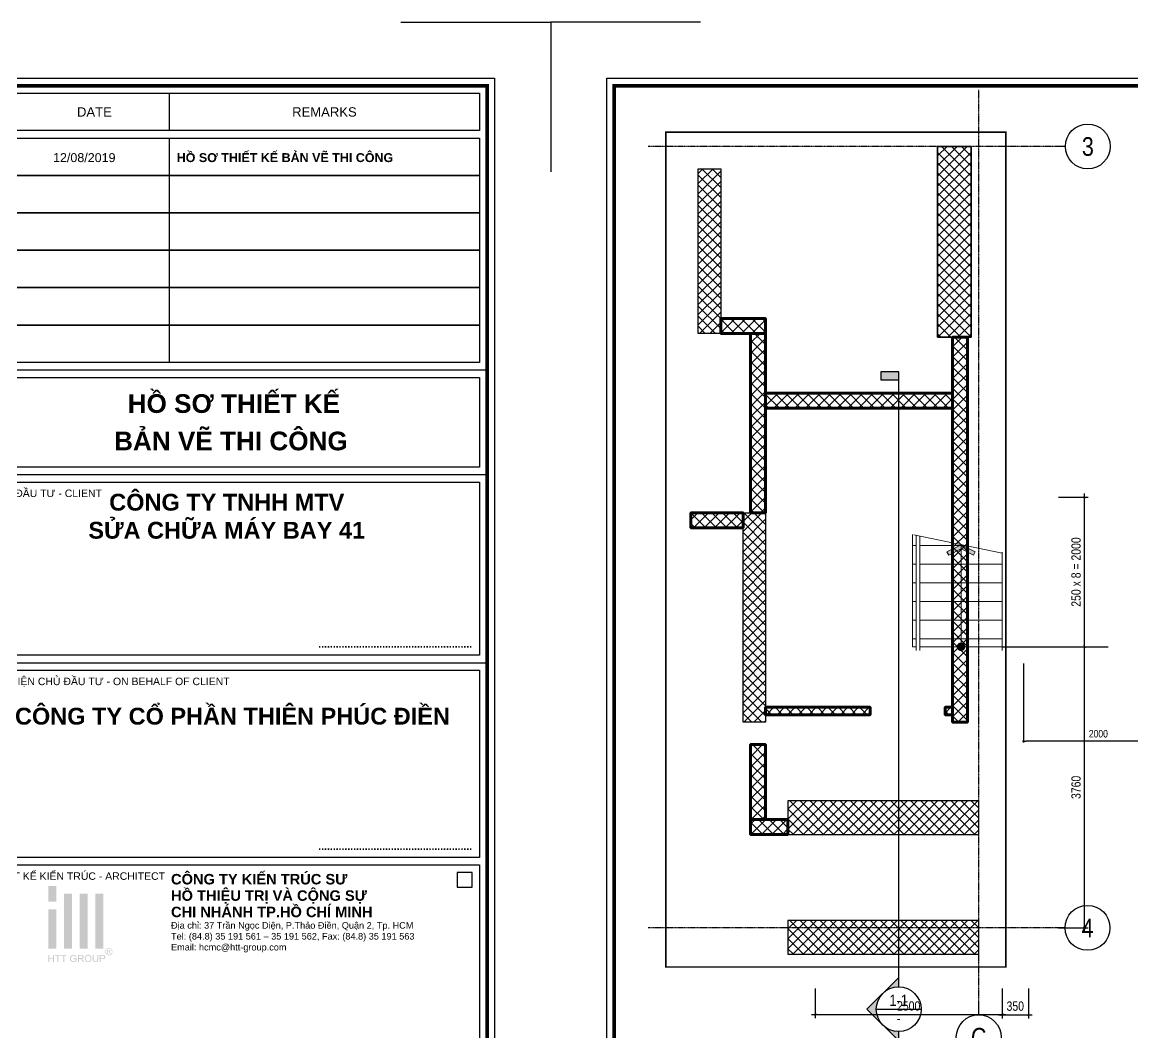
# Model space of a CAD drawing. Header units: millimetres. Extents: x 379264 to 1158416, y -283062 to 356890.
# Drawn here: x 686815 to 701662, y -14967 to -1452 of the extents above; entities that cross this region are included whole.
import ezdxf
from ezdxf.enums import TextEntityAlignment as Align
from ezdxf.xclip import XClip

# ---------------------------------------------------------------- set-up
doc = ezdxf.new("R2010")
doc.units = ezdxf.units.MM
doc.header["$XCLIPFRAME"] = 0
for name, pattern in [('BLOCK A - CHI TIET THANG 2$0$$0$HIDDEN', [0.375, 0.25, -0.125]), ('BLOCK A - CHI TIET THANG 2$0$HIDDEN', [0.375, 0.25, -0.125]), ('CENTER', [2, 1.25, -0.25, 0.25, -0.25]), ('MB Ham 2$0$Hidden21', [3, 2, -1])]:
    doc.linetypes.add(name, pattern=pattern)
for name, color, linetype in [('03PM. TEXT C', 1, 'Continuous'), ('04PM. THIN', 7, 'Continuous'), ('05PM. FRAME', 4, 'Continuous'), ('07PM. WACO', 6, 'Continuous'), ('11PM. DIM', 2, 'Continuous'), ('12PM. GRID', 8, 'CENTER'), ('13PM. HATCH', 8, 'Continuous'), ('BLOCK A - CHI TIET THANG 1$0$Concrete Line', 6, 'Continuous'), ('BLOCK A - CHI TIET THANG 1$0$Ky hieu Truc', 1, 'Continuous'), ('BLOCK A - CHI TIET THANG 2$0$Dim 100', 1, 'Continuous'), ('BLOCK A - CHI TIET THANG 2$0$Ky hieu Truc', 1, 'Continuous'), ('CHG_XX_Khung ten$0$TKTC', 1, 'Continuous'), ('MB Ham 2$0$Staircase', 30, 'Continuous'), ('MB Ham 2$0$Staircase Hidden', 34, 'MB Ham 2$0$Hidden21'), ('MB Ham 2$0$Wall Hatch', 134, 'Continuous'), ('mb_cot ham 2$0$Concrete Line', 6, 'Continuous')]:
    doc.layers.add(name, color=color, linetype=linetype)
doc.layers.add('MB Ham 2$0$Wall Line', color=4, linetype='Continuous', lineweight=70)
doc.layers.add('tam cap ram', color=8, linetype='Continuous', lineweight=5)
doc.styles.add('[PMDC2013]STYLE', font='arial.ttf', dxfattribs={"width": 0.8})
doc.styles.add('BLOCK A - CHI TIET THANG 1$0$VNI-HelveC', font='VHELVCN_0.TTF')
doc.styles.add('BLOCK A - CHI TIET THANG 2$0$$0$Title Block Bold', font='VHELVEB_0.TTF')
doc.styles.add('BLOCK A - CHI TIET THANG 2$0$VNI-HelveC', font='VHELVCN_0.TTF')
doc.styles.add('BLOCK A - CHI TIET THANG 2$0$VNI-HelveCB', font='VHELVCB_0.TTF')
doc.styles.add('CHG_XX_Khung ten$0$A1 BORDER$0$ARIAL', font='arial.ttf')
doc.styles.add('CHG_XX_Khung ten$0$A1 BORDER$0$Arial - Bold', font='arialbd.ttf', dxfattribs={"height": 2.5})
doc.styles.add('CHG_XX_Khung ten$0$A1 BORDER$0$Title Block DD$0$ARIAL', font='arial.ttf')
doc.styles.add('CHG_XX_Khung ten$0$A1 BORDER$0$Title Block DD$0$Arial - Bold', font='arialbd.ttf', dxfattribs={"height": 2.5})
doc.styles.add('CHG_XX_Khung ten$0$arial', font='arial.ttf')
doc.styles.add('CHG_XX_Khung ten$0$Arial - Bold', font='arialbd.ttf')
doc.styles.add('CHG_XX_Khung ten$0$ArialB', font='arialbd.ttf')
doc.dimstyles.new('BLOCK A - CHI TIET THANG 1$0$Dim 50 (A1-A2)', dxfattribs={"dimscale": 50, "dimtxt": 2.5, "dimasz": 0.7, "dimexe": 1, "dimexo": 1, "dimgap": 1, "dimtad": 1, "dimdec": 0, "dimzin": 12, "dimdsep": 46, "dimtxsty": '[PMDC2013]STYLE', "dimblk": 'ARCHTICK', "dimcen": 0, "dimdle": 1, "dimclrd": 2, "dimclre": 2, "dimclrt": 4, "dimadec": 0, "dimazin": 0, "dimtfac": 1, "dimtdec": 0, "dimtix": 1, "dimtmove": 2, "dimatfit": 3, "dimldrblk": 'ARCHTICK', "dimfxl": 1, "dimtolj": 1, "dimtzin": 0, "dimarcsym": 0})
doc.dimstyles.new('BLOCK A - CHI TIET THANG 2$0$Dim 50 (A1-A2)', dxfattribs={"dimscale": 50, "dimtxt": 2, "dimasz": 0.7, "dimexe": 0, "dimexo": 1, "dimgap": 1, "dimtad": 1, "dimdec": 0, "dimzin": 12, "dimdsep": 46, "dimtxsty": 'BLOCK A - CHI TIET THANG 2$0$VNI-HelveC', "dimblk": 'BLOCK A - CHI TIET THANG 2$0$_Dot', "dimcen": 1, "dimclrd": 256, "dimclre": 256, "dimclrt": 3, "dimadec": 0, "dimazin": 0, "dimtfac": 1, "dimtdec": 0, "dimtix": 1, "dimtmove": 2, "dimatfit": 3, "dimldrblk": 'BLOCK A - CHI TIET THANG 2$0$HTT Arrow 30', "dimfxl": 1, "dimtfill": 1, "dimtolj": 1, "dimtzin": 0, "dimarcsym": 0})
pattern_1 = [(45, (-691944.65, -3824.53), (-67.351921, 67.351921), []), (135, (-691944.65, -3824.53), (-67.351921, -67.351921), [])]

# ---------------------------------------------------------------- blocks, each defined once
blk = doc.blocks.new('CHG_XX_Khung ten$0$A1 BORDER$0$HTT-Logo')
at = {"true_color": 0x134fb3}
h = blk.add_hatch(color=154, dxfattribs=at)
h.paths.add_polyline_path([(3, 29.1), (0, 29.1), (0, 23.1), (3, 23.1)])
h.paths.add_polyline_path([(3, 20.1), (0, 20.1), (0, 5.1), (3, 5.1)])
h.paths.add_polyline_path([(9, 26.1), (6, 26.1), (6, 5.1), (9, 5.1)])
h.paths.add_polyline_path([(15, 26.1), (12, 26.1), (12, 5.1), (15, 5.1)])
h.paths.add_polyline_path([(21, 26.1), (18, 26.1), (18, 5.1), (21, 5.1)])
h.paths.add_polyline_path([(2.12, 2.7), (1.76, 2.7), (1.76, 1.59), (0.36, 1.59), (0.36, 2.7), (0, 2.7), (0, 0), (0.36, 0), (0.36, 1.27), (1.76, 1.27), (1.76, 0), (2.12, 0)])
h.paths.add_polyline_path([(4.65, 2.7), (2.51, 2.7), (2.51, 2.38), (3.4, 2.38), (3.4, 0), (3.76, 0), (3.76, 2.38), (4.65, 2.38)])
h.paths.add_polyline_path([(6.95, 2.7), (4.81, 2.7), (4.81, 2.38), (5.7, 2.38), (5.7, 0), (6.06, 0), (6.06, 2.38), (6.95, 2.38)])
h.paths.add_polyline_path([(8.64, 1.36), (8.64, 1.41), (8.66, 1.58), (8.69, 1.75), (8.75, 1.9), (8.81, 2.03), (8.92, 2.17), (9.05, 2.28), (9.2, 2.37), (9.29, 2.39), (9.45, 2.43), (9.65, 2.44), (9.84, 2.42), (10, 2.37), (10.14, 2.29), (10.26, 2.18), (10.34, 2.03), (10.41, 1.86), (10.73, 1.95), (10.68, 2.11), (10.61, 2.26), (10.53, 2.39), (10.45, 2.47), (10.31, 2.57), (10.16, 2.65), (10.13, 2.66), (9.97, 2.71), (9.8, 2.74), (9.63, 2.75), (9.55, 2.74), (9.38, 2.73), (9.21, 2.7), (9.06, 2.65), (8.91, 2.58), (8.88, 2.56), (8.75, 2.47), (8.63, 2.36), (8.53, 2.23), (8.44, 2.07), (8.41, 1.99), (8.35, 1.84), (8.31, 1.68), (8.28, 1.51), (8.27, 1.34), (8.28, 1.26), (8.29, 1.09), (8.32, 0.92), (8.38, 0.77), (8.44, 0.62), (8.46, 0.58), (8.55, 0.44), (8.66, 0.32), (8.79, 0.21), (8.93, 0.12), (9, 0.09), (9.15, 0.03), (9.31, -0.01), (9.48, -0.04), (9.65, -0.05), (9.73, -0.04), (9.9, -0.03), (10.07, 0.01), (10.23, 0.06), (10.34, 0.11), (10.48, 0.18), (10.63, 0.27), (10.77, 0.38), (10.77, 1.38), (9.63, 1.38), (9.63, 1.06), (10.42, 1.06), (10.42, 0.56), (10.39, 0.53), (10.26, 0.45), (10.09, 0.37), (9.96, 0.32), (9.8, 0.29), (9.63, 0.28), (9.62, 0.28), (9.45, 0.29), (9.28, 0.33), (9.12, 0.4), (8.97, 0.49), (8.86, 0.61), (8.77, 0.75), (8.73, 0.85), (8.68, 1), (8.65, 1.17)])
h.paths.add_polyline_path([(13.16, 1.39), (13.28, 1.48), (13.3, 1.51), (13.39, 1.64), (13.44, 1.79), (13.46, 1.96), (13.46, 2.06), (13.42, 2.22), (13.35, 2.37), (13.31, 2.43), (13.19, 2.55), (13.05, 2.63), (13.01, 2.64), (12.87, 2.67), (12.7, 2.69), (12.5, 2.7), (11.3, 2.7), (11.3, 0), (11.66, 0), (11.66, 1.2), (12.07, 1.2), (12.11, 1.2), (12.28, 1.19), (12.44, 1.11), (12.49, 1.07), (12.62, 0.93), (12.67, 0.86), (12.77, 0.73), (12.88, 0.56), (13.23, 0), (13.68, 0), (13.21, 0.73), (13.13, 0.85), (13.03, 0.98), (12.92, 1.09), (12.86, 1.14), (12.7, 1.23), (12.86, 1.26), (13.03, 1.31)])
h.paths.add_polyline_path([(11.66, 1.51), (11.66, 2.4), (12.51, 2.4), (12.67, 2.39), (12.83, 2.35), (12.97, 2.27), (13.06, 2.13), (13.09, 1.96), (13.08, 1.87), (13.02, 1.72), (12.96, 1.64), (12.8, 1.55), (12.62, 1.52), (12.43, 1.51)], flags=16)
h.paths.add_polyline_path([(16.49, 1.43), (16.48, 1.6), (16.44, 1.77), (16.4, 1.92), (16.34, 2.07), (16.33, 2.09), (16.24, 2.23), (16.14, 2.36), (16.02, 2.47), (15.88, 2.57), (15.85, 2.59), (15.7, 2.66), (15.54, 2.71), (15.38, 2.74), (15.2, 2.75), (15.15, 2.75), (14.98, 2.73), (14.82, 2.7), (14.66, 2.64), (14.52, 2.57), (14.39, 2.48), (14.27, 2.37), (14.18, 2.26), (14.1, 2.14), (14.03, 2), (13.98, 1.84), (13.94, 1.68), (13.92, 1.5), (13.91, 1.31), (13.91, 1.29), (13.92, 1.12), (13.95, 0.96), (14, 0.8), (14.07, 0.64), (14.07, 0.62), (14.16, 0.48), (14.26, 0.35), (14.38, 0.23), (14.52, 0.14), (14.56, 0.12), (14.71, 0.04), (14.86, -0.01), (15.03, -0.04), (15.2, -0.05), (15.21, -0.05), (15.38, -0.03), (15.55, 0), (15.7, 0.05), (15.86, 0.12), (15.87, 0.13), (16.01, 0.22), (16.13, 0.33), (16.24, 0.46), (16.33, 0.61), (16.36, 0.69), (16.42, 0.84), (16.46, 1), (16.48, 1.17), (16.49, 1.35)])
h.paths.add_polyline_path([(14.28, 1.45), (14.3, 1.64), (14.34, 1.81), (14.4, 1.95), (14.47, 2.08), (14.57, 2.2), (14.73, 2.32), (14.88, 2.38), (15.04, 2.43), (15.21, 2.44), (15.38, 2.42), (15.54, 2.38), (15.69, 2.31), (15.82, 2.2), (15.93, 2.07), (16.01, 1.93), (16.04, 1.85), (16.09, 1.7), (16.12, 1.53), (16.12, 1.32), (16.11, 1.12), (16.08, 0.95), (16.03, 0.79), (15.96, 0.66), (15.86, 0.54), (15.8, 0.48), (15.67, 0.38), (15.53, 0.32), (15.37, 0.27), (15.2, 0.26), (15.12, 0.26), (14.95, 0.29), (14.8, 0.35), (14.67, 0.43), (14.54, 0.54), (14.45, 0.66), (14.37, 0.8), (14.32, 0.95), (14.29, 1.12), (14.28, 1.31)], flags=16)
h.paths.add_polyline_path([(17.31, 2.7), (16.96, 2.7), (16.96, 1.12), (16.96, 0.93), (16.98, 0.75), (17.02, 0.6), (17.06, 0.46), (17.07, 0.44), (17.15, 0.3), (17.27, 0.18), (17.4, 0.08), (17.51, 0.03), (17.67, -0.01), (17.84, -0.04), (18.02, -0.05), (18.2, -0.04), (18.37, -0.01), (18.52, 0.04), (18.66, 0.1), (18.68, 0.12), (18.81, 0.22), (18.91, 0.35), (18.99, 0.49), (19.02, 0.61), (19.06, 0.76), (19.07, 0.94), (19.08, 1.14), (19.08, 2.7), (18.72, 2.7), (18.72, 1.14), (18.72, 1.06), (18.71, 0.86), (18.68, 0.69), (18.62, 0.55), (18.55, 0.45), (18.49, 0.4), (18.36, 0.33), (18.19, 0.29), (17.99, 0.28), (17.92, 0.28), (17.75, 0.31), (17.6, 0.37), (17.46, 0.48), (17.38, 0.63), (17.34, 0.77), (17.32, 0.94), (17.31, 1.14)])
h.paths.add_polyline_path([(21.42, 1.25), (21.52, 1.34), (21.6, 1.45), (21.67, 1.59), (21.72, 1.75), (21.73, 1.92), (21.73, 1.97), (21.71, 2.13), (21.65, 2.29), (21.56, 2.44), (21.44, 2.55), (21.42, 2.56), (21.27, 2.63), (21.1, 2.67), (21.05, 2.68), (20.89, 2.7), (20.69, 2.7), (19.67, 2.7), (19.67, 0), (20.03, 0), (20.03, 1.1), (20.72, 1.1), (20.76, 1.1), (20.96, 1.11), (21.14, 1.14), (21.29, 1.19)])
h.paths.add_polyline_path([(20.03, 1.42), (20.03, 2.38), (20.72, 2.38), (20.93, 2.37), (21.06, 2.36), (21.16, 2.31), (21.28, 2.2), (21.34, 2.08), (21.37, 1.91), (21.36, 1.82), (21.31, 1.67), (21.22, 1.54), (21.09, 1.47), (20.93, 1.43), (20.73, 1.42)], flags=16)
h.paths.add_polyline_path([(23.87, 2.76), (24.01, 2.85), (24.13, 2.96), (24.24, 3.09), (24.33, 3.24), (24.35, 3.28), (24.42, 3.44), (24.47, 3.6), (24.5, 3.76), (24.51, 3.93), (24.51, 3.98), (24.49, 4.15), (24.46, 4.31), (24.4, 4.47), (24.33, 4.62), (24.29, 4.69), (24.19, 4.82), (24.08, 4.94), (23.95, 5.05), (23.81, 5.14), (23.77, 5.16), (23.61, 5.23), (23.45, 5.28), (23.29, 5.31), (23.12, 5.32), (23.08, 5.31), (22.92, 5.3), (22.76, 5.27), (22.6, 5.21), (22.44, 5.14), (22.38, 5.1), (22.24, 5.01), (22.12, 4.89), (22.01, 4.77), (21.92, 4.62), (21.89, 4.57), (21.82, 4.41), (21.77, 4.25), (21.74, 4.09), (21.73, 3.93), (21.73, 3.87), (21.75, 3.71), (21.79, 3.55), (21.84, 3.39), (21.92, 3.24), (21.95, 3.18), (22.05, 3.04), (22.16, 2.92), (22.29, 2.81), (22.43, 2.72), (22.48, 2.7), (22.64, 2.63), (22.79, 2.58), (22.96, 2.55), (23.12, 2.54), (23.18, 2.54), (23.34, 2.55), (23.5, 2.59), (23.66, 2.65), (23.82, 2.72)])
h.paths.add_polyline_path([(22.55, 2.92), (22.45, 2.98), (22.32, 3.09), (22.21, 3.21), (22.12, 3.35), (22.07, 3.44), (22.01, 3.6), (21.98, 3.76), (21.96, 3.93), (21.97, 4.03), (22, 4.19), (22.05, 4.35), (22.12, 4.51), (22.18, 4.61), (22.29, 4.73), (22.41, 4.85), (22.56, 4.94), (22.64, 4.98), (22.8, 5.04), (22.96, 5.07), (23.12, 5.09), (23.21, 5.08), (23.37, 5.06), (23.53, 5.01), (23.69, 4.94), (23.79, 4.88), (23.92, 4.77), (24.03, 4.65), (24.13, 4.51), (24.17, 4.41), (24.23, 4.25), (24.27, 4.09), (24.28, 3.93), (24.28, 3.83), (24.25, 3.67), (24.2, 3.51), (24.13, 3.35), (24.07, 3.25), (23.96, 3.13), (23.84, 3.01), (23.7, 2.92), (23.61, 2.87), (23.45, 2.81), (23.29, 2.78), (23.12, 2.77), (23.02, 2.77), (22.86, 2.8), (22.7, 2.85)], flags=16)
h.paths.add_polyline_path([(22.51, 3.16), (22.51, 4.65), (23.03, 4.65), (23.23, 4.64), (23.4, 4.62), (23.55, 4.52), (23.6, 4.47), (23.66, 4.31), (23.67, 4.25), (23.64, 4.09), (23.55, 3.96), (23.42, 3.87), (23.24, 3.82), (23.37, 3.75), (23.46, 3.64), (23.57, 3.47), (23.77, 3.16), (23.47, 3.16), (23.34, 3.39), (23.23, 3.58), (23.14, 3.7), (23.09, 3.74), (22.94, 3.79), (22.9, 3.79), (22.76, 3.79), (22.76, 3.16)], flags=0)
h.paths.add_polyline_path([(22.76, 4), (22.76, 4.45), (23.03, 4.45), (23.13, 4.45), (23.27, 4.42), (23.37, 4.35), (23.41, 4.21), (23.33, 4.06), (23.24, 4.02), (23.05, 4)], flags=0)
blk = doc.blocks.new('CHG_XX_Khung ten')
at = {"linetype": 'Continuous'}
for p, q in [((739, 575), (739, 565)), ((739, 563), (739, 503))]:
    blk.add_line(p, q, dxfattribs=at)
for p, q in [((687, 501), (824, 501)), ((687, 473), (824, 473)), ((687, 422.69), (824, 422.69))]:
    blk.add_line(p, q)
for points in [[(15, 579), (826, 579), (826, 15), (15, 15)], [(816, 362.62), (820, 362.62), (820, 366.62), (816, 366.62)]]:
    blk.add_lwpolyline(points, close=True)
at = {"color": 4, "linetype": 'Continuous', "const_width": 1}
blk.add_lwpolyline([(17, 577), (824, 577), (824, 17), (17, 17)], close=True, dxfattribs=at)
at = {"linetype": 'Continuous'}
for points in [[(822, 565), (689, 565), (689, 575), (822, 575)], [(822, 553), (689, 553), (689, 563), (822, 563)], [(822, 543), (689, 543), (689, 553), (822, 553)], [(822, 533), (689, 533), (689, 543), (822, 543)], [(822, 523), (689, 523), (689, 533), (822, 533)], [(822, 513), (689, 513), (689, 523), (822, 523)], [(822, 503), (689, 503), (689, 513), (822, 513)], [(689, 499), (822, 499), (822, 475), (689, 475)], [(689, 368.62), (822, 368.62), (822, 317.93), (689, 317.93)]]:
    blk.add_lwpolyline(points, close=True, dxfattribs=at)
at = {"layer": 'Defpoints', "color": 1, "ltscale": 2}
for points in [[(40.06, 594), (0, 594), (0, 554)], [(800.94, 594), (841, 594), (841, 554)]]:
    blk.add_lwpolyline(points, dxfattribs=at)
at = {"xscale": 0.7, "yscale": 0.7, "zscale": 0.7}
blk.add_blockref('CHG_XX_Khung ten$0$A1 BORDER$0$HTT-Logo', (706.68, 342.64), dxfattribs=at)
for s, height, style, p in [('DATE', 2.5, 'CHG_XX_Khung ten$0$A1 BORDER$0$ARIAL', (719, 570)), ('REMARKS', 2.5, 'CHG_XX_Khung ten$0$A1 BORDER$0$ARIAL', (780.5, 570)), ('12/08/2019', 2.389, 'CHG_XX_Khung ten$0$arial', (716.29, 557.78))]:
    blk.add_text(s, height=height, dxfattribs=dict(style=style)).set_placement(p, align=Align.MIDDLE_CENTER)
for s, height, style, p in [('HỒ SƠ THIẾT KẾ BẢN VẼ THI CÔNG', 2.3887, 'CHG_XX_Khung ten$0$ArialB', (741, 557.78)), ('CHỦ ĐẦU TƯ - CLIENT', 2, 'CHG_XX_Khung ten$0$A1 BORDER$0$Title Block DD$0$ARIAL', (691, 468)), ('ĐẠI DIỆN CHỦ ĐẦU TƯ - ON BEHALF OF CLIENT ', 2, 'CHG_XX_Khung ten$0$A1 BORDER$0$Title Block DD$0$ARIAL', (691, 417.69)), ('THIẾT KẾ KIẾN TRÚC - ARCHITECT', 2, 'CHG_XX_Khung ten$0$A1 BORDER$0$ARIAL', (691, 365.62))]:
    blk.add_text(s, height=height, dxfattribs=dict(style=style)).set_placement(p, align=Align.MIDDLE_LEFT)
at = {"style": 'CHG_XX_Khung ten$0$A1 BORDER$0$Title Block DD$0$Arial - Bold'}
for p in [(820, 427.69), (820, 373.62)]:
    blk.add_text('.....................................................', height=2, dxfattribs=at).set_placement(p, align=Align.MIDDLE_RIGHT)
at = {"ltscale": 10, "insert": (739.49, 366.19), "char_height": 2.8, "width": 76.248, "attachment_point": 1, "line_spacing_factor": 0.938532, "style": 'CHG_XX_Khung ten$0$A1 BORDER$0$Arial - Bold'}
blk.add_mtext('CÔNG TY KIẾN TRÚC SƯ\\PHỒ THIỆU TRỊ VÀ CỘNG SỰ\\PCHI NHÁNH TP.HỒ CHÍ MINH', dxfattribs=at)
at = {"ltscale": 10, "insert": (739.49, 345.2), "char_height": 1.75, "width": 83.001, "attachment_point": 7, "style": 'CHG_XX_Khung ten$0$A1 BORDER$0$ARIAL'}
blk.add_mtext('Địa chỉ: 37 Trần Ngọc Diện, P.Thảo Điền, Quận 2, Tp. HCM\\PTel: (84.8) 35 191 561 – 35 191 562, Fax: (84.8) 35 191 563\\PEmail: hcmc@htt-group.com', dxfattribs=at)
at = {"layer": 'CHG_XX_Khung ten$0$TKTC', "style": 'CHG_XX_Khung ten$0$Arial - Bold'}
for s, p in [('HỒ SƠ THIẾT KẾ', (756.29, 492)), ('BẢN VẼ THI CÔNG', (755.5, 482))]:
    blk.add_text(s, height=5, dxfattribs=at).set_placement(p, align=Align.MIDDLE_CENTER)
at = {"ltscale": 10, "char_height": 4.5, "attachment_point": 2, "style": 'CHG_XX_Khung ten$0$A1 BORDER$0$Title Block DD$0$Arial - Bold', "bg_fill": 2}
for s, insert, width in [('CÔNG TY TNHH MTV\\PSỬA CHỮA MÁY BAY 41', (754.39, 467.87), 83.001), ('CÔNG TY CỔ PHẦN THIÊN PHÚC ĐIỀN', (755.91, 410.64), 121.2929)]:
    blk.add_mtext(s, dxfattribs=dict(at, insert=insert, width=width))
at = {"linetype": 'Continuous'}
for points in [[(689, 471), (822, 471), (822, 424.69), (689, 424.69)], [(689, 420.69), (822, 420.69), (822, 370.62), (689, 370.62)]]:
    blk.add_lwpolyline(points, close=True, dxfattribs=at)
blk = doc.blocks.new('_ArchTick')
at = {"color": 0, "linetype": 'ByBlock', "const_width": 0.15}
blk.add_lwpolyline([(-0.5, -0.5), (0.5, 0.5)], dxfattribs=at)
blk = doc.blocks.new('*D516')
at = {"layer": '11PM. DIM', "color": 2, "lineweight": -2, "transparency": 16777216}
for p, q in [((697416, -14373), (697416, -14773)), ((699916, -14373), (699916, -14773)), ((697366, -14723), (699966, -14723))]:
    blk.add_line(p, q, dxfattribs=at)
at = {"layer": 'Defpoints', "color": 0, "transparency": 16777216}
for p in [(697416, -14323), (699916, -14323), (699916, -14723)]:
    blk.add_point(p, dxfattribs=at)
at = {"layer": '11PM. DIM', "color": 2, "lineweight": -2, "transparency": 16777216, "xscale": 35, "yscale": 35, "zscale": 35, "rotation": 180}
blk.add_blockref('_ArchTick', (697416, -14723), dxfattribs=at)
at = {"layer": '11PM. DIM', "color": 2, "lineweight": -2, "transparency": 16777216, "xscale": 35, "yscale": 35, "zscale": 35}
blk.add_blockref('_ArchTick', (699916, -14723), dxfattribs=at)
at = {"layer": '11PM. DIM', "color": 4, "transparency": 16777216, "insert": (698666, -14609), "char_height": 125, "attachment_point": 5, "style": '[PMDC2013]STYLE'}
blk.add_mtext('\\A1;2500', dxfattribs=at)
blk = doc.blocks.new('*D517')
at = {"layer": '11PM. DIM', "color": 2, "lineweight": -2, "transparency": 16777216}
for p, q in [((699916, -14375), (699916, -14775)), ((700266, -14375), (700266, -14775)), ((699866, -14725), (700316, -14725))]:
    blk.add_line(p, q, dxfattribs=at)
at = {"layer": 'Defpoints', "color": 0, "transparency": 16777216}
for p in [(699916, -14325), (700266, -14325), (700266, -14725)]:
    blk.add_point(p, dxfattribs=at)
at = {"layer": '11PM. DIM', "color": 2, "lineweight": -2, "transparency": 16777216, "xscale": 35, "yscale": 35, "zscale": 35, "rotation": 180}
blk.add_blockref('_ArchTick', (699916, -14725), dxfattribs=at)
at = {"layer": '11PM. DIM', "color": 2, "lineweight": -2, "transparency": 16777216, "xscale": 35, "yscale": 35, "zscale": 35}
blk.add_blockref('_ArchTick', (700266, -14725), dxfattribs=at)
at = {"layer": '11PM. DIM', "color": 4, "transparency": 16777216, "insert": (700091, -14611), "char_height": 125, "attachment_point": 5, "style": '[PMDC2013]STYLE'}
blk.add_mtext('\\A1;350', dxfattribs=at)
blk = doc.blocks.new('*D518')
at = {"layer": '11PM. DIM', "color": 2, "lineweight": -2, "transparency": 16777216}
for p, q in [((701017, -13615), (701017, -9755)), ((700675, -9805), (701067, -9805)), ((700667, -13565), (701067, -13565))]:
    blk.add_line(p, q, dxfattribs=at)
at = {"layer": 'Defpoints', "color": 0, "transparency": 16777216}
for p in [(700625, -9805), (701017, -9805), (700617, -13565)]:
    blk.add_point(p, dxfattribs=at)
at = {"layer": '11PM. DIM', "color": 2, "lineweight": -2, "transparency": 16777216, "xscale": 35, "yscale": 35, "zscale": 35}
for p, rotation in [((701017, -9805), 90), ((701017, -13565), 270)]:
    blk.add_blockref('_ArchTick', p, dxfattribs=dict(at, rotation=rotation))
at = {"layer": '11PM. DIM', "color": 4, "transparency": 16777216, "insert": (700904, -11685), "char_height": 125, "attachment_point": 5, "rotation": 90, "style": '[PMDC2013]STYLE'}
blk.add_mtext('\\A1;3760', dxfattribs=at)
blk = doc.blocks.new('*D519')
at = {"layer": '11PM. DIM', "color": 2, "lineweight": -2, "transparency": 16777216}
for p, q in [((700667, -7805), (701067, -7805)), ((701017, -9855), (701017, -7755)), ((700667, -9805), (701067, -9805))]:
    blk.add_line(p, q, dxfattribs=at)
at = {"layer": 'Defpoints', "color": 0, "transparency": 16777216}
for p in [(700617, -7805), (701017, -7805), (700617, -9805)]:
    blk.add_point(p, dxfattribs=at)
at = {"layer": '11PM. DIM', "color": 2, "lineweight": -2, "transparency": 16777216, "xscale": 35, "yscale": 35, "zscale": 35}
for p, rotation in [((701017, -7805), 90), ((701017, -9805), 270)]:
    blk.add_blockref('_ArchTick', p, dxfattribs=dict(at, rotation=rotation))
at = {"layer": '11PM. DIM', "color": 4, "transparency": 16777216, "insert": (700904, -8805), "char_height": 125, "attachment_point": 5, "rotation": 90, "style": '[PMDC2013]STYLE'}
blk.add_mtext('\\A1;250 x 8 = 2000', dxfattribs=at)
blk = doc.blocks.new('*U1663')
blk.add_hatch(color=256).paths.add_polyline_path([(-480, 17049), (-480, 16834), (0, 16834), (0, 17049)])
h = blk.add_hatch(color=256)
edge = h.paths.add_edge_path()
edge.add_line((0, 600), (0, 849))
edge.add_line((0, 849), (-849, 0))
edge.add_line((-849, 0), (0, -849))
edge.add_line((0, -849), (0, -600))
edge.add_arc((0, 0), 600, 90, 270, ccw=False)
at = {"linetype": 'BLOCK A - CHI TIET THANG 2$0$$0$HIDDEN', "ltscale": 10}
blk.add_line((0, 600), (0, 17049), dxfattribs=at)
blk.add_line((-600, 0), (600, 0))
blk.add_lwpolyline([(-480, 17049), (-480, 16834), (0, 16834), (0, 17049)], close=True)
blk.add_lwpolyline([(0, 600), (0, 849), (-849, 0), (0, -849), (0, -600, -1)], format="xyb", close=True)
blk.add_circle((0, 0), 600)
at = {"style": 'BLOCK A - CHI TIET THANG 2$0$$0$Title Block Bold', "flags": 8}
blk.add_attdef('VIEWNUMBER', text='', height=300, dxfattribs=at).set_placement((0, 0), align=Align.BOTTOM_CENTER)
blk.add_attdef('DRAWINGREFERENCE', text='', height=250, dxfattribs=at).set_placement((0, -120), align=Align.TOP_CENTER)
blk = doc.blocks.new('*U1591')
at = {"layer": 'MB Ham 2$0$Wall Hatch'}
h = blk.add_hatch(dxfattribs=at)
h.set_pattern_fill('LINE10', color=256, scale=100, angle=45, style=0, pattern_type=2)
h.set_pattern_definition([(45, (-5000, 150), (-70.7107, 70.7107), [])])
h.paths.add_polyline_path([(-5150, 0), (0, 0), (0, 200), (-5150, 200)])
at = {"layer": 'MB Ham 2$0$Wall Line'}
blk.add_lwpolyline([(-5150, 0), (0, 0), (0, 200), (-5150, 200)], close=True, dxfattribs=at)
blk = doc.blocks.new('*U1578')
at = {"layer": 'MB Ham 2$0$Wall Hatch'}
h = blk.add_hatch(dxfattribs=at)
h.set_pattern_fill('LINE10', color=256, scale=100, angle=45, style=0, pattern_type=2)
h.set_pattern_definition([(45, (-2250, 150), (-70.7107, 70.7107), [])])
h.paths.add_polyline_path([(-2400, 0), (0, 0), (0, 200), (-2400, 200)])
at = {"layer": 'MB Ham 2$0$Wall Line'}
blk.add_lwpolyline([(-2400, 0), (0, 0), (0, 200), (-2400, 200)], close=True, dxfattribs=at)
blk = doc.blocks.new('*U1580')
at = {"layer": 'MB Ham 2$0$Wall Hatch'}
h = blk.add_hatch(dxfattribs=at)
h.set_pattern_fill('LINE10', color=256, scale=100, angle=45, style=0, pattern_type=2)
h.set_pattern_definition([(45, (-1850, -1150), (-70.7107, 70.7107), [])])
h.paths.add_polyline_path([(0, 700), (0, 0), (200, 0), (200, 700)])
at = {"layer": 'MB Ham 2$0$Wall Line'}
blk.add_lwpolyline([(0, 700), (0, 0), (200, 0), (200, 700)], close=True, dxfattribs=at)
blk = doc.blocks.new('*U1592')
at = {"layer": 'MB Ham 2$0$Wall Hatch'}
h = blk.add_hatch(dxfattribs=at)
h.set_pattern_fill('LINE10', color=256, scale=100, angle=45, style=0, pattern_type=2)
h.set_pattern_definition([(45, (-3150, -2650), (-70.7107, 70.7107), [])])
h.paths.add_polyline_path([(0, 500), (0, 0), (200, 0), (200, 500)])
at = {"layer": 'MB Ham 2$0$Wall Line'}
blk.add_lwpolyline([(0, 500), (0, 0), (200, 0), (200, 500)], close=True, dxfattribs=at)
blk = doc.blocks.new('*U1584')
at = {"layer": 'MB Ham 2$0$Wall Hatch'}
h = blk.add_hatch(dxfattribs=at)
h.set_pattern_fill('LINE10', color=256, scale=100, angle=45, style=0, pattern_type=2)
h.set_pattern_definition([(45, (-450, 150), (-70.71, 70.71), [])])
h.paths.add_polyline_path([(-600, 0), (0, 0), (0, 200), (-600, 200)])
at = {"layer": 'MB Ham 2$0$Wall Line'}
blk.add_lwpolyline([(-600, 0), (0, 0), (0, 200), (-600, 200)], close=True, dxfattribs=at)
blk = doc.blocks.new('*U1585')
at = {"layer": 'MB Ham 2$0$Wall Hatch'}
h = blk.add_hatch(dxfattribs=at)
h.set_pattern_fill('LINE10', color=256, scale=100, angle=45, style=0, pattern_type=2)
h.set_pattern_definition([(45, (-2050, 450), (-70.7107, 70.7107), [])])
h.paths.add_polyline_path([(-2500, 0), (0, 0), (0, 200), (-2500, 200)])
at = {"layer": 'MB Ham 2$0$Wall Line'}
blk.add_lwpolyline([(-2500, 0), (0, 0), (0, 200), (-2500, 200)], close=True, dxfattribs=at)
blk = doc.blocks.new('*U1589')
at = {"layer": 'MB Ham 2$0$Wall Hatch'}
h = blk.add_hatch(dxfattribs=at)
h.set_pattern_fill('LINE10', color=256, scale=100, angle=45, style=0, pattern_type=2)
h.set_pattern_definition([(45, (-850, 150), (-70.711, 70.711), [])])
h.paths.add_polyline_path([(-1000, 0), (0, 0), (0, 200), (-1000, 200)])
at = {"layer": 'MB Ham 2$0$Wall Line'}
blk.add_lwpolyline([(-1000, 0), (0, 0), (0, 200), (-1000, 200)], close=True, dxfattribs=at)
blk = doc.blocks.new('*U1587')
at = {"layer": 'MB Ham 2$0$Wall Hatch'}
h = blk.add_hatch(dxfattribs=at)
h.set_pattern_fill('LINE10', color=256, scale=100, angle=45, style=0, pattern_type=2)
h.set_pattern_definition([(45, (-450, -250), (-70.71, 70.71), [])])
h.paths.add_polyline_path([(0, 100), (0, 0), (100, 0), (100, 100)])
at = {"layer": 'MB Ham 2$0$Wall Line'}
blk.add_lwpolyline([(0, 100), (0, 0), (100, 0), (100, 100)], close=True, dxfattribs=at)
blk = doc.blocks.new('*U1588')
at = {"layer": 'MB Ham 2$0$Wall Hatch'}
h = blk.add_hatch(dxfattribs=at)
h.set_pattern_fill('LINE10', color=256, scale=100, angle=45, style=0, pattern_type=2)
h.set_pattern_definition([(45, (-450, 1050), (-70.711, 70.711), [])])
h.paths.add_polyline_path([(0, 1400), (0, 0), (100, 0), (100, 1400)])
at = {"layer": 'MB Ham 2$0$Wall Line'}
blk.add_lwpolyline([(0, 1400), (0, 0), (100, 0), (100, 1400)], close=True, dxfattribs=at)
blk = doc.blocks.new('BLOCK A - CHI TIET THANG 2$0$HTT-Grid')
at = {"layer": '05PM. FRAME', "linetype": 'ByBlock', "lineweight": -2}
blk.add_line((0, -2.5), (0, 0), dxfattribs=at)
blk.add_circle((0, -8.5), 6, dxfattribs=at)
at = {"layer": '03PM. TEXT C', "linetype": 'ByBlock', "lineweight": -2, "style": 'BLOCK A - CHI TIET THANG 2$0$VNI-HelveC'}
blk.add_attdef('GRID', text='', height=5, dxfattribs=at).set_placement((0, -8.5), align=Align.MIDDLE)
blk = doc.blocks.new('BLOCK A - CHI TIET THANG 1$0$HTT-Grid')
at = {"layer": '05PM. FRAME', "linetype": 'ByBlock', "lineweight": -2}
blk.add_line((0, -2.5), (0, 0), dxfattribs=at)
blk.add_circle((0, -8.5), 6, dxfattribs=at)
at = {"layer": '03PM. TEXT C', "linetype": 'ByBlock', "lineweight": -2, "style": '[PMDC2013]STYLE', "width": 0.8}
blk.add_attdef('GRID', text='', height=5, dxfattribs=at).set_placement((0, -8.5), align=Align.MIDDLE)
blk = doc.blocks.new('ArchStaireCT-2')
at = {"layer": '13PM. HATCH'}
h = blk.add_hatch(dxfattribs=at)
h.set_pattern_fill('ANSI37', color=256, scale=30, style=0)
h.set_pattern_definition(pattern_1)
h.paths.add_polyline_path([(-550, 7900), (-100, 7900), (-100, 10450), (-550, 10450)])
h = blk.add_hatch(dxfattribs=at)
h.set_pattern_fill('ANSI37', color=256, scale=30, style=0)
h.set_pattern_definition(pattern_1)
h.paths.add_polyline_path([(-3450, 10150), (-3750, 10150), (-3750, 7950), (-3450, 7950)])
h.paths.add_polyline_path([(-2850, 5550), (-3150, 5550), (-3150, 5350), (-3150, 2750), (-2850, 2750)])
h = blk.add_hatch(dxfattribs=at)
h.set_pattern_fill('ANSI37', color=256, scale=30, style=0)
h.set_pattern_definition(pattern_1)
h.paths.add_polyline_path([(0, 1250), (0, 1700), (-2550, 1700), (-2550, 1250)])
h = blk.add_hatch(dxfattribs=at)
h.set_pattern_fill('ANSI37', color=256, scale=30, style=0)
h.set_pattern_definition([(45, (-691944.65, -5424.53), (-67.351921, 67.351921), []), (135, (-691944.65, -5424.53), (-67.351921, -67.351921), [])])
h.paths.add_polyline_path([(0, 100), (-2550, 100), (-2550, -350), (0, -350)])
at = {"linetype": 'BLOCK A - CHI TIET THANG 2$0$HIDDEN', "ltscale": 10, "const_width": 20}
blk.add_lwpolyline([(363, -523), (363, 10641), (-4184, 10641), (-4184, -523)], close=True, dxfattribs=at)
at = {"layer": '12PM. GRID', "ltscale": 3}
for p, q in [((0, -1038), (0, 11206)), ((1033, 10450), (-4418, 10450)), ((1033, 0), (-4418, 0))]:
    blk.add_line(p, q, dxfattribs=at)
at = {"layer": 'BLOCK A - CHI TIET THANG 1$0$Concrete Line', "flags": 128}
for points in [[(-550, 10450), (-100, 10450), (-100, 7900), (-550, 7900)], [(-3450, 10150), (-3450, 7950), (-3750, 7950), (-3750, 10150)]]:
    blk.add_lwpolyline(points, close=True, dxfattribs=at)
at = {"layer": 'mb_cot ham 2$0$Concrete Line'}
blk.add_line((-3450, 10150), (-3450, 7950), dxfattribs=at)
for points in [[(-550, 10450), (-550, 7900), (-100, 7900), (-100, 10450)], [(-3150, 5550), (-2850, 5550), (-2850, 2750), (-3150, 2750)], [(-2550, 1700), (-2550, 1250), (0, 1250), (0, 1700)], [(-2550, 100), (-2550, -350), (0, -350), (0, 100)]]:
    blk.add_lwpolyline(points, close=True, dxfattribs=at)
at = {"layer": '07PM. WACO'}
ref = blk.add_blockref('*U1663', (-1070, -1088), dxfattribs=dict(at, xscale=0.5, yscale=0.5, zscale=0.5))
ref.add_attrib('VIEWNUMBER', '1-1', dxfattribs={"layer": '0', "height": 150, "style": 'BLOCK A - CHI TIET THANG 2$0$VNI-HelveCB'}).set_placement((-1070, -1088), align=Align.BOTTOM_CENTER)
ref.add_attrib('DRAWINGREFERENCE', '-', dxfattribs={"layer": '0', "height": 125, "style": 'BLOCK A - CHI TIET THANG 2$0$VNI-HelveCB'}).set_placement((-1070, -1148), align=Align.TOP_CENTER)
at = {"layer": 'BLOCK A - CHI TIET THANG 1$0$Ky hieu Truc'}
ref = blk.add_blockref('BLOCK A - CHI TIET THANG 1$0$HTT-Grid', (1033, 10450), dxfattribs=dict(at, xscale=50, yscale=50, zscale=50, rotation=90))
ref.add_attrib('GRID', '3', dxfattribs={"layer": '0', "linetype": 'ByBlock', "lineweight": -2, "height": 250, "style": 'BLOCK A - CHI TIET THANG 1$0$VNI-HelveC'}).set_placement((1459, 10449), align=Align.MIDDLE)
ref = blk.add_blockref('BLOCK A - CHI TIET THANG 1$0$HTT-Grid', (1029, 0), dxfattribs=dict(at, xscale=50, yscale=50, zscale=50, rotation=90))
ref.add_attrib('GRID', '4', dxfattribs={"layer": '0', "linetype": 'ByBlock', "lineweight": -2, "height": 250, "style": 'BLOCK A - CHI TIET THANG 1$0$VNI-HelveC'}).set_placement((1455, -1), align=Align.MIDDLE)
at = {"layer": 'BLOCK A - CHI TIET THANG 2$0$Ky hieu Truc'}
ref = blk.add_blockref('BLOCK A - CHI TIET THANG 2$0$HTT-Grid', (0, -1038), dxfattribs=dict(at, xscale=50, yscale=50, zscale=50))
ref.add_attrib('GRID', 'C', dxfattribs={"layer": '0', "linetype": 'ByBlock', "lineweight": -2, "height": 250, "style": 'BLOCK A - CHI TIET THANG 2$0$VNI-HelveC'}).set_placement((0, -1463), align=Align.MIDDLE)
at = {"layer": 'MB Ham 2$0$Wall Line'}
for name, p, rotation in [('*U1584', (-3450, 8150), 180), ('*U1578', (-2850, 7950), 90), ('*U1591', (-150, 7900), 90), ('*U1580', (-3150, 5350), 90), ('*U1588', (-2850, 2950), 270), ('*U1587', (-450, 2950), 270), ('*U1589', (-2850, 2450), 90), ('*U1592', (-2550, 1250), 90)]:
    blk.add_blockref(name, p, dxfattribs=dict(at, rotation=rotation))
at = {"layer": 'MB Ham 2$0$Wall Line', "xscale": -1}
blk.add_blockref('*U1584', (-3450, 7950), dxfattribs=at)
for name, p, rotation in [('*U1578', (-3050, 7950), 270), ('*U1591', (-350, 7900), 270), ('*U1585', (-350, 7150), 180), ('*U1580', (-3150, 5550), 90), ('*U1588', (-2850, 2850), 270), ('*U1587', (-450, 2850), 270), ('*U1589', (-3050, 2450), 270), ('*U1592', (-2550, 1450), 90)]:
    blk.add_blockref(name, p, dxfattribs=dict(at, rotation=rotation))
at = {"layer": 'MB Ham 2$0$Wall Line'}
blk.add_blockref('*U1585', (-350, 6950), dxfattribs=at)
blk = doc.blocks.new('MB Ham 2$0$Arrow 60')
at = {"linetype": 'ByBlock', "lineweight": -2}
h = blk.add_hatch(color=0, dxfattribs=at)
h.paths.add_polyline_path([(1.88, 0.94), (1.65, 1.38), (0, 0.56), (-1.65, 1.38), (-1.88, 0.94), (0, 0)], flags=17)
h.paths.add_polyline_path([(1.65, 1.38), (1.88, 0.94), (0, 0), (-1.88, 0.94), (-1.65, 1.38), (0, 0.56)])
blk.add_hatch(color=0, dxfattribs=at).paths.add_polyline_path([(1.65, 1.38), (1.88, 0.94), (0, 0), (-1.88, 0.94), (-1.65, 1.38), (0, 0.56)])
at = {"color": 0, "linetype": 'ByBlock', "lineweight": -2}
blk.add_lwpolyline([(1.65, 1.38), (1.88, 0.94), (0, 0), (-1.88, 0.94), (-1.65, 1.38), (0, 0.56)], close=True, dxfattribs=at)
blk = doc.blocks.new('MB Ham 2$0$Dot')
at = {"linetype": 'ByBlock', "lineweight": -2}
h = blk.add_hatch(color=0, dxfattribs=at)
edge = h.paths.add_edge_path()
edge.add_arc((0, 0), 0.5, 0, 360)
at = {"color": 0, "linetype": 'ByBlock', "lineweight": -2}
blk.add_line((0, -1), (0, 1), dxfattribs=at)
blk.add_circle((0, 0), 0.5, dxfattribs=at)
blk = doc.blocks.new('*U1503')
at = {"layer": 'tam cap ram'}
h = blk.add_hatch(dxfattribs=at)
h.set_pattern_fill('_USER', color=256, scale=250, angle=90, pattern_type=0)
h.set_pattern_definition([(90, (2200, 2500), (-250, 2e-14), [])])
h.paths.add_polyline_path([(1200, 2500), (3200, 2500), (3200, 1400), (1200, 1400)])
h.paths.add_polyline_path([(1200, 1350), (3200, 1350), (3200, 1300), (1200, 1300)])
h.paths.add_polyline_path([(1200, 1200), (3200, 1200), (3200, 1150), (1200, 1150)])
h.paths.add_polyline_path([(1200, 1100), (3200, 1100), (3200, 0), (1200, 0)])
at = {"layer": 'MB Ham 2$0$Staircase'}
for p, q in [((1200, 0), (1200, 1100)), ((3200, 0), (3200, 1100)), ((0, 0), (4400, 0))]:
    blk.add_line(p, q, dxfattribs=at)
at = {"layer": 'MB Ham 2$0$Staircase Hidden'}
for p, q in [((4400, 2500), (4400, 0)), ((4400, 1200), (4400, 1300))]:
    blk.add_line(p, q, dxfattribs=at)
at = {"layer": 'tam cap ram'}
for p, q in [((0, 0), (0, 2500)), ((0, 2500), (4400, 2500)), ((1200, 1400), (1200, 2500)), ((1598, 1300), (1848, 2500)), ((1700, 1300), (1950, 2500)), ((3200, 1400), (3200, 2500)), ((600, 550), (600, 1950)), ((600, 1950), (3800, 1950)), ((3800, 550), (3800, 1950)), ((1100, 1100), (1100, 1400)), ((1100, 1400), (3300, 1400)), ((1150, 1150), (1150, 1350)), ((1150, 1350), (3250, 1350)), ((1200, 1150), (1200, 1350)), ((1200, 1350), (1200, 1300)), ((3200, 1150), (3200, 1350)), ((3250, 1150), (3250, 1350)), ((3300, 1100), (3300, 1400)), ((1200, 1300), (3200, 1300)), ((1200, 1200), (3200, 1200)), ((1200, 1200), (1200, 1150)), ((1100, 1100), (3300, 1100)), ((1150, 1150), (3250, 1150)), ((600, 550), (3800, 550))]:
    blk.add_line(p, q, dxfattribs=at)
for points in [[(1200, 2500), (3200, 2500), (3200, 1400), (1200, 1400)], [(1200, 1350), (3200, 1350), (3200, 1300), (1200, 1300)], [(1200, 1200), (3200, 1200), (3200, 1150), (1200, 1150)], [(1200, 1100), (3200, 1100), (3200, 0), (1200, 0)]]:
    blk.add_lwpolyline(points, close=True, dxfattribs=at)
for centre, start, end in [((1200, 1300), 90, 180), ((3200, 1300), 0, 90), ((1200, 1200), 180, 270), ((3200, 1200), 270, 0)]:
    blk.add_arc(centre, 1200, start, end, dxfattribs=at)
at = {"layer": 'tam cap ram', "yscale": 100, "zscale": 100}
for name, p, xscale, rotation in [('MB Ham 2$0$Arrow 60', (1835, 1950), 100, 270), ('MB Ham 2$0$Dot', (3200, 1950), 100, 270), ('MB Ham 2$0$Arrow 60', (3200, 550), -100, 90)]:
    blk.add_blockref(name, p, dxfattribs=dict(at, xscale=xscale, rotation=rotation))
blk = doc.blocks.new('BLOCK A - CHI TIET THANG 2$0$_Dot')
at = {"color": 0, "linetype": 'ByBlock', "lineweight": -2}
blk.add_line((-0.5, 0), (-1, 0), dxfattribs=at)
at = {"color": 0, "linetype": 'ByBlock', "const_width": 0.5}
blk.add_lwpolyline([(-0.25, 0, 1), (0.25, 0, 1)], format="xyb", close=True, dxfattribs=at)
blk = doc.blocks.new('*D1751')
at = {"layer": 'BLOCK A - CHI TIET THANG 2$0$Dim 100', "lineweight": -2, "transparency": 16777216}
for p, q in [((700202, -10027), (700202, -11069)), ((702202, -10723), (702202, -11069)), ((702167, -11069), (700237, -11069))]:
    blk.add_line(p, q, dxfattribs=at)
at = {"layer": 'Defpoints', "color": 0, "transparency": 16777216}
for p in [(700202, -9977), (702202, -10673), (700202, -11069)]:
    blk.add_point(p, dxfattribs=at)
at = {"layer": 'BLOCK A - CHI TIET THANG 2$0$Dim 100', "lineweight": -2, "transparency": 16777216, "xscale": 35, "yscale": 35, "zscale": 35, "rotation": 180}
blk.add_blockref('BLOCK A - CHI TIET THANG 2$0$_Dot', (700202, -11069), dxfattribs=at)
at = {"layer": 'BLOCK A - CHI TIET THANG 2$0$Dim 100', "lineweight": -2, "transparency": 16777216, "xscale": 35, "yscale": 35, "zscale": 35}
blk.add_blockref('BLOCK A - CHI TIET THANG 2$0$_Dot', (702202, -11069), dxfattribs=at)
at = {"layer": 'BLOCK A - CHI TIET THANG 2$0$Dim 100', "color": 3, "transparency": 16777216, "insert": (701202, -10968), "char_height": 100, "attachment_point": 5, "style": 'BLOCK A - CHI TIET THANG 2$0$VNI-HelveC', "bg_fill": 3, "box_fill_scale": 1.1, "bg_fill_color": 256, "bg_fill_true_color": 13158600, "bg_fill_transparency": 0}
blk.add_mtext('\\A1;2000', dxfattribs=at)
blk = doc.blocks.new('BLOCK A - CHI TIET THANG 2$0$HTT Arrow 30')
blk.add_hatch(color=256).paths.add_polyline_path([(-2.5, 0.375), (-2.5, -0.375), (0, 0)])
at = {"color": 0, "linetype": 'ByBlock', "lineweight": -2}
for p, q in [((0, 0), (-2.5, 0.375)), ((-2.5, -0.375), (-2.5, 0.375)), ((0, 0), (-2.5, -0.375))]:
    blk.add_line(p, q, dxfattribs=at)

msp = doc.modelspace()

# ---------------------------------------------------------------- block references
at = {"layer": '04PM. THIN', "xscale": 50, "yscale": 50, "zscale": 50}
msp.add_blockref('CHG_XX_Khung ten', (651829.92, -31152.33), dxfattribs=at)

# ---------------------------------------------------------------- dimensions: what is measured, and where the dimension line sits
at = {"layer": '11PM. DIM'}
dim = msp.add_linear_dim(base=(701017.41, -7804.93), p1=(700617.41, -9804.93), p2=(700617.41, -7804.93), angle=90, text='250 x 8 = <>', dimstyle='BLOCK A - CHI TIET THANG 1$0$Dim 50 (A1-A2)', dxfattribs=at)
dim.commit()
dim.dimension.update_dxf_attribs({"geometry": '*D519', "text_midpoint": (700903.59, -8804.93)})
dim = msp.add_linear_dim(base=(701017.41, -9804.93), p1=(700617.41, -13564.71), p2=(700625.21, -9804.93), angle=90, dimstyle='BLOCK A - CHI TIET THANG 1$0$Dim 50 (A1-A2)', dxfattribs=at)
dim.commit()
dim.dimension.update_dxf_attribs({"geometry": '*D518', "text_midpoint": (700903.55, -11684.82)})
for base, p1, p2, picture, middle in [((699915.75, -14723.18), (697415.75, -14323.18), (699915.75, -14323.18), '*D516', (698665.75, -14609.36)), ((700265.75, -14724.67), (699915.75, -14324.67), (700265.75, -14324.67), '*D517', (700090.75, -14610.81))]:
    dim = msp.add_linear_dim(base=base, p1=p1, p2=p2, dimstyle='BLOCK A - CHI TIET THANG 1$0$Dim 50 (A1-A2)', dxfattribs=at)
    dim.commit()
    dim.dimension.update_dxf_attribs({"geometry": picture, "text_midpoint": middle})

# ---------------------------------------------------------------- next in the draw order: block references
at = {"layer": '04PM. THIN', "xscale": 50, "yscale": 50, "zscale": 50}
msp.add_blockref('CHG_XX_Khung ten', (693879.92, -31152.33), dxfattribs=at)

# ---------------------------------------------------------------- next in the draw order: linework, layer by layer
at = {"layer": 'BLOCK A - CHI TIET THANG 1$0$Concrete Line'}
msp.add_line((699915.75, -9804.93), (701334.67, -9804.93), dxfattribs=at)

# ---------------------------------------------------------------- next in the draw order: block references
ref = msp.add_blockref('*U1503', (697415.75, -6604.93), dxfattribs=dict(rotation=270))
XClip(ref).set_block_clipping_path([(3249.9999999999, 1300), (3249.9999999999, 2550), (1945, 2550), (1700.2407097373, 1300)])
msp.add_blockref('ArchStaireCT-2', (699602.6, -13563.71), dxfattribs=at)

# ---------------------------------------------------------------- next in the draw order: dimensions: what is measured, and where the dimension line sits
at = {"layer": 'BLOCK A - CHI TIET THANG 2$0$Dim 100'}
dim = msp.add_linear_dim(base=(700202.29, -11068.97), p1=(702202.29, -10673.16), p2=(700202.29, -9976.6), dimstyle='BLOCK A - CHI TIET THANG 2$0$Dim 50 (A1-A2)', dxfattribs=at)
dim.commit()
dim.dimension.update_dxf_attribs({"geometry": '*D1751', "text_midpoint": (701202.29, -10967.91)})

doc.saveas('drawing.dxf')
